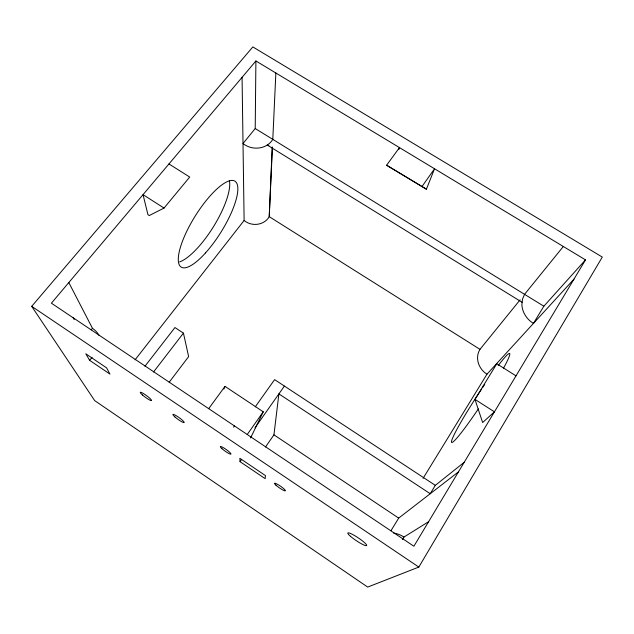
<?xml version="1.0" encoding="UTF-8"?>
<svg xmlns="http://www.w3.org/2000/svg" width="634" height="634" viewBox="0 0 634 634"><rect width="100%" height="100%" fill="white"/><g stroke="black" fill="none" stroke-linecap="round" stroke-linejoin="round"><path stroke-width="0.95" d="M275.861 73.005L272.794 139.361A18.869 16.262 4.6 0 1 243.012 143.514L255.217 128.543L255.906 60.959L585.507 259.885L413.883 546.246L51.402 303.187L255.906 60.959M272.208 146.945L269.228 216.669L479.978 349.342A19.004 17.197 35.2 0 0 486.96 374.203L423.076 478.361M272.398 148.023L269.228 216.669A15.913 14.202 3.7 0 1 244.114 220.473L135.058 359.827M265.503 447.01L273.943 434.837L278.889 393.88L430.232 493.72L435.304 485.351L464.183 462.321M398.921 149.465L399.483 147.611L386.605 165.22L426.413 189.209L434.536 168.763L421.903 186.673M223.865 389.054L224.999 386.375L263.253 411.799L250.588 437.928M418.82 567.081L602.3 257.079L252.847 46.924L31.7 306.341L94.704 400.633L367.688 587.076L418.82 567.081L31.7 306.341M402.479 539.518L403.969 537.061L428.6 521.695M585.507 259.885L543.853 306.214L533.424 323.427A22.737 19.963 33 0 1 521.885 304.423L522.495 299.129L524.556 294.334L563.325 246.491M474.977 399.404L494.441 411.831L482.625 422.529L474.977 399.404L496.787 363.75L515.997 375.859M390.996 530.666L398.699 518.105L458.437 471.902M240.048 461.671L239.85 458.295L265.448 475.595L265.155 478.646L240.048 461.671L241.641 459.388M247.236 434.504L263.253 411.799M254.987 427.839L284.397 386.058M255.264 406.854L274.609 379.623L435.304 485.351M233.581 427.173L234.461 425.937M208.697 408.661L224.999 386.375M169.175 382.262L188.639 356.601L183.432 333.127L174.96 327.54L144.948 366.238M153.531 371.992L183.432 333.127M89.64 360.35L85.796 353.804L106.591 367.855L109.959 374.092L89.64 360.35L92.081 357.314M479.978 349.342L520.102 299.834M91.225 329.854L92.469 328.325L68.813 282.566M164.032 208.071L143.046 194.638L147.936 214.688L149.267 215.544L164.032 208.071L189.709 177.052L168.953 163.952M486.96 374.203L573.976 279.126M268.856 145.638L267.279 145.051L522.123 302.323M386.605 165.22L426.413 189.209M255.217 128.543L543.853 306.214M273.943 434.837L398.699 518.105M73.187 317.793L74.138 319.496M242.069 77.356L244.114 220.473M92.469 328.325A24.457 22.15 -20.9 0 1 99.055 335.378M229.373 180.468A50.601 15.755 -58 0 1 213.943 225.926A50.601 15.755 -58 0 1 179.557 261.929M393.587 533.043A25.97 24.655 68.3 0 1 403.969 537.061M498.221 365.564A53.137 4.105 -56.9 0 1 503.539 368.148M478.361 408.875A53.137 4.105 -56.9 0 1 451.503 441.486A53.137 4.105 -56.9 0 1 481.396 389.403M482.498 387.746A53.137 4.105 -56.9 0 1 484.717 384.473M350.436 536.285A11.349 1.712 33.7 0 0 366.365 545.7A11.349 1.712 33.7 0 0 354.929 535.778A11.349 1.712 33.7 0 0 350.436 536.285M142.476 394.998A6.942 1.022 36.2 0 0 151.478 400.529A6.942 1.022 36.2 0 0 143.72 393.714A6.942 1.022 36.2 0 0 142.476 394.998M275.909 485.161A6.633 1.014 34.6 0 0 285.205 490.906A6.633 1.014 34.6 0 0 278.809 485.073A6.633 1.014 34.6 0 0 275.909 485.161M221.94 448.666A6.554 0.999 35.3 0 0 230.879 454.182A6.554 0.999 35.3 0 0 224.119 448.119A6.554 0.999 35.3 0 0 221.94 448.666M174.913 416.926A6.95 1.038 35.8 0 0 184.137 422.601A6.95 1.038 35.8 0 0 176.593 415.928A6.95 1.038 35.8 0 0 174.913 416.926M205.527 252.903A50.672 15.192 -58 0 0 235.056 181.253A50.672 15.192 -58 0 0 183.638 238.273A50.672 15.192 -58 0 0 205.527 252.903"/></g></svg>
